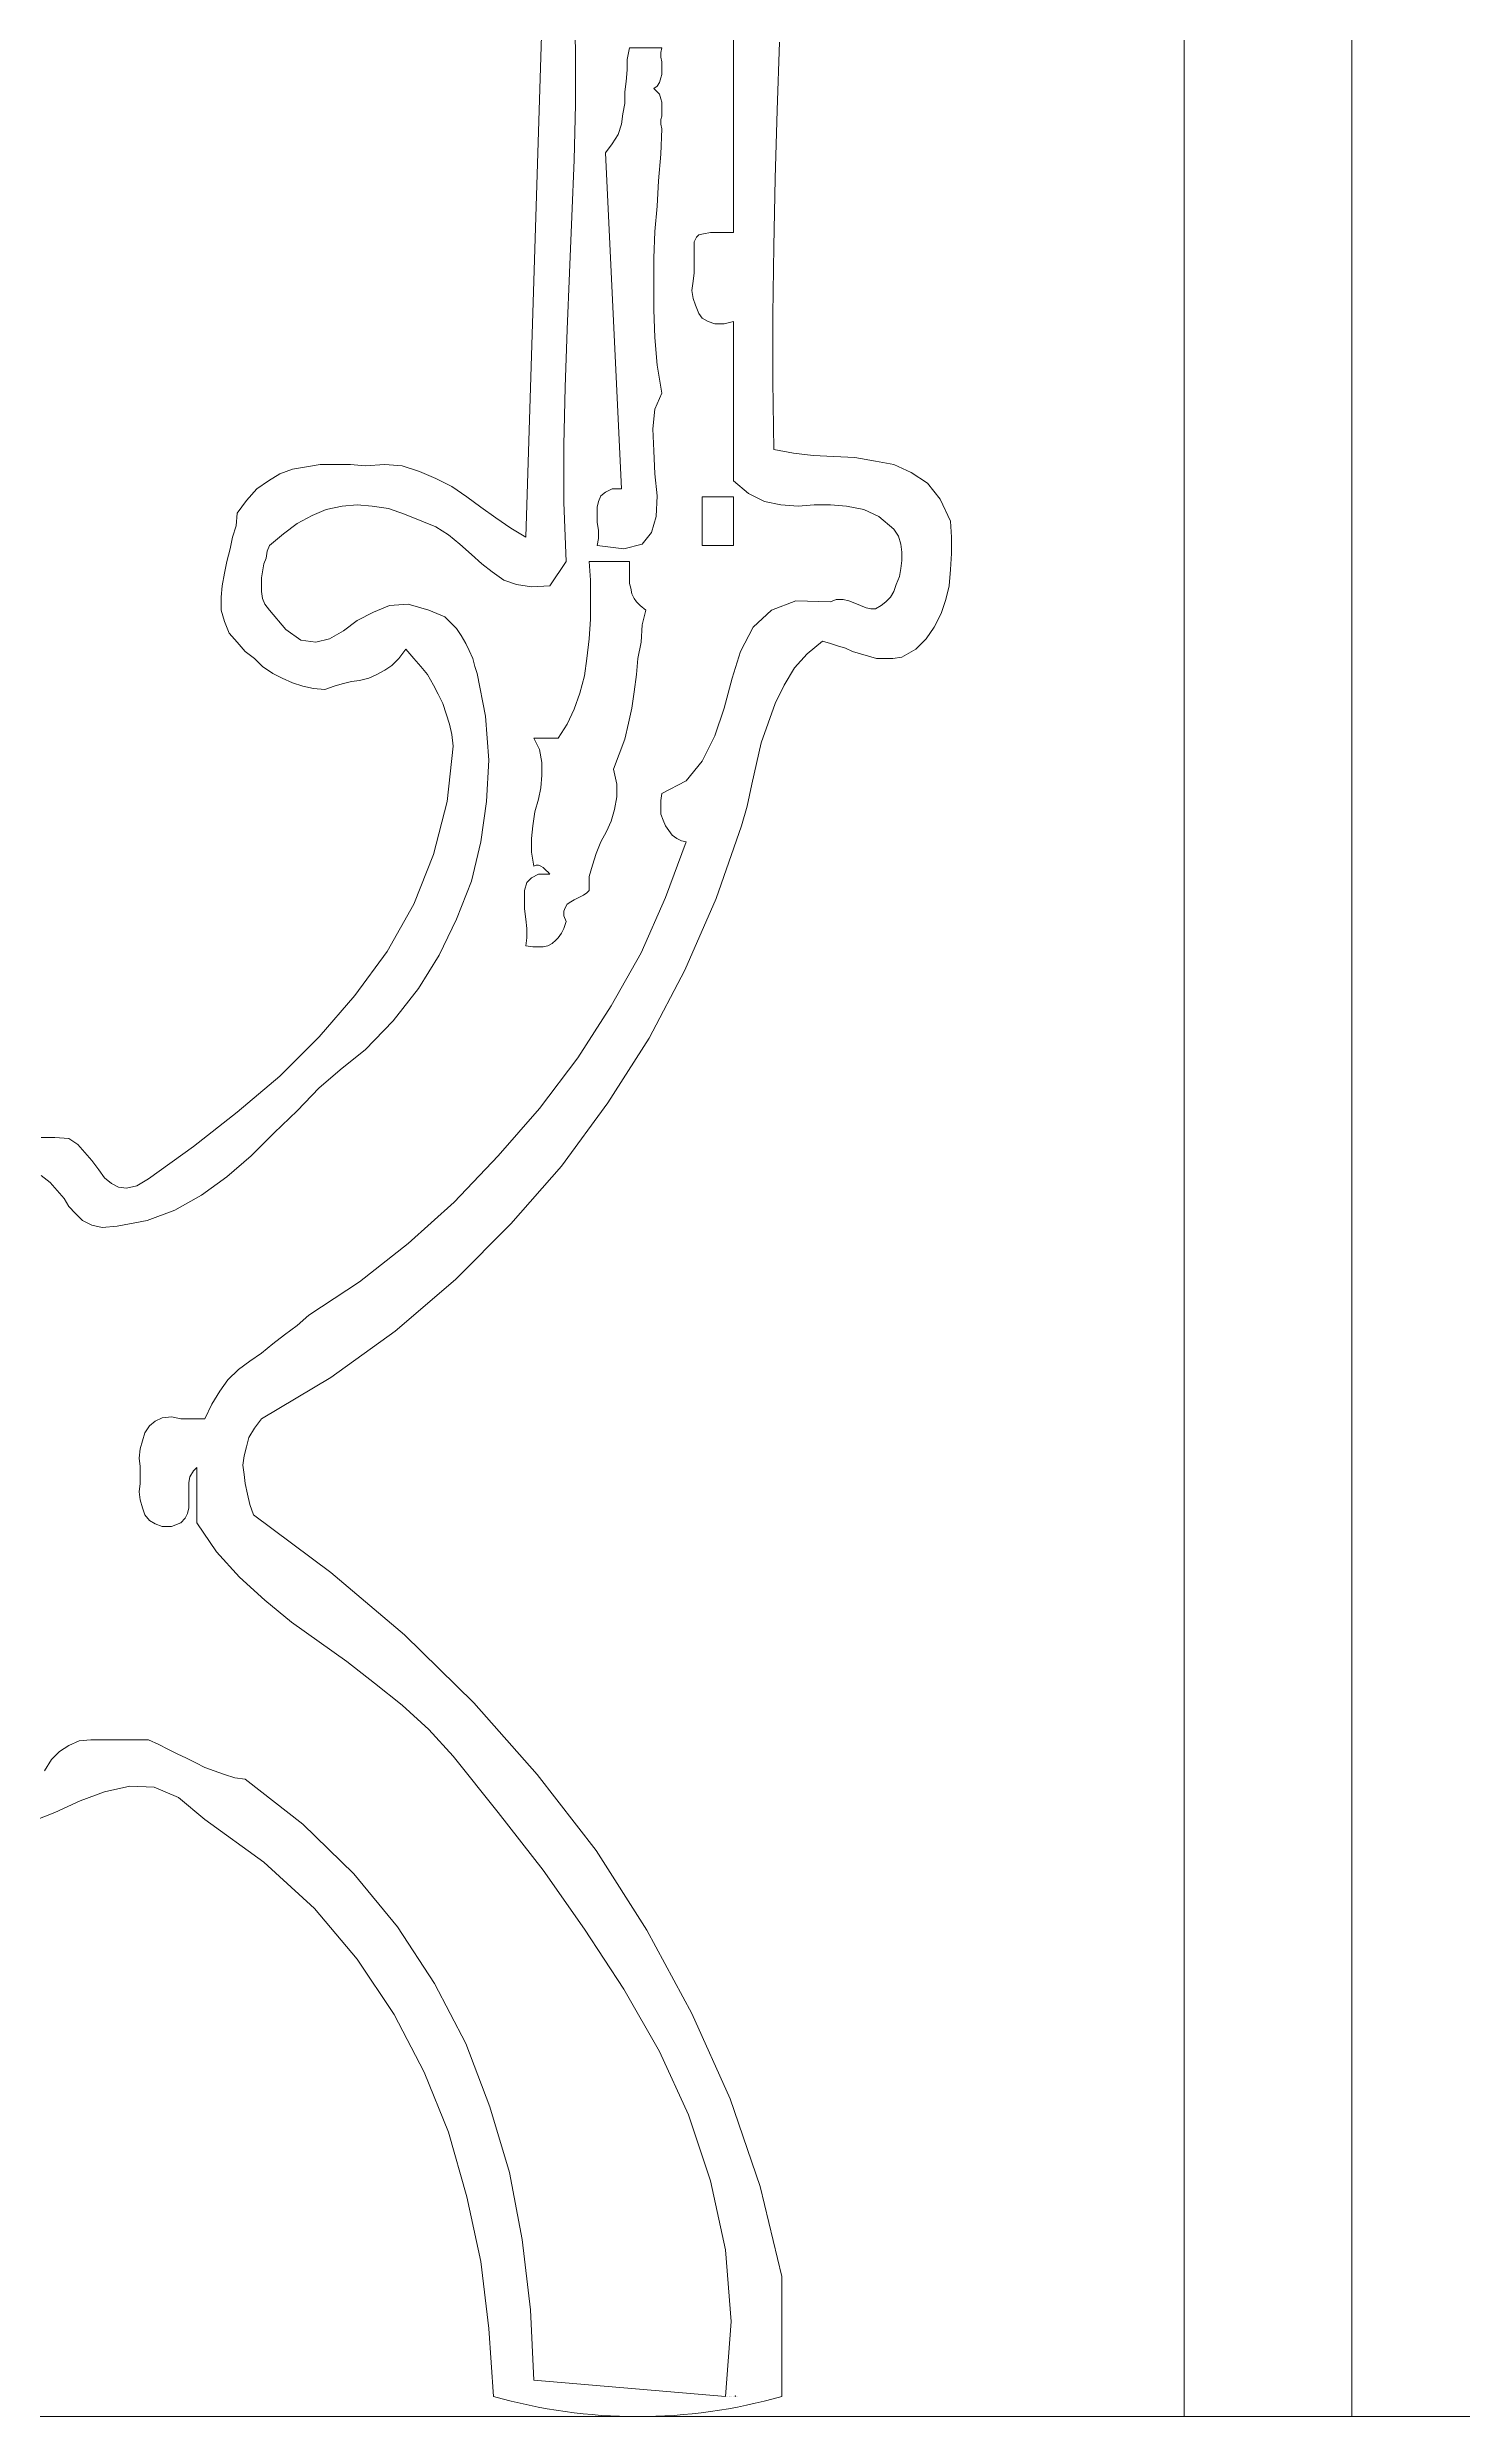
# Model space of a CAD drawing. Header units: millimetres. Extents: x -102 to 1947, y 0 to 1377.
# Drawn here: x 1212.3 to 1347.4, y 328.4 to 554.6 of the extents above; entities that cross this region are included whole.
import ezdxf

# ---------------------------------------------------------------- set-up
doc = ezdxf.new("R2010")
doc.units = ezdxf.units.MM
doc.layers.add('ceco.net 341', color=7, linetype='Continuous', lineweight=5)

# ---------------------------------------------------------------- blocks, each defined once
blk = doc.blocks.new('A$C00E300AF')
for p, q in [((-116.23, 452.24), (-116.67, 462.82)), ((-116.23, 441.44), (-116.23, 452.24)), ((-106.31, 448.05), (-106.53, 445.85)), ((-105.87, 452.24), (-106.31, 450.04)), ((-106.31, 450.04), (-106.31, 448.05)), ((-99.7, 452.24), (-105.87, 452.24)), ((-99.92, 451.36), (-99.7, 452.24)), ((-99.92, 450.48), (-99.92, 451.36)), ((-99.7, 449.59), (-99.92, 450.48)), ((-99.7, 448.71), (-99.7, 449.59)), ((-99.7, 448.05), (-99.7, 448.71)), ((-99.7, 447.17), (-99.7, 448.05)), ((-106.53, 445.85), (-106.76, 443.87)), ((-106.76, 443.87), (-106.76, 441.66)), ((-101.25, 444.53), (-100.59, 444.97)), ((-100.59, 443.87), (-101.25, 444.53)), ((-100.59, 444.97), (-100.14, 445.63)), ((-100.14, 443.42), (-100.59, 443.87)), ((-100.14, 445.63), (-99.92, 446.51)), ((-99.92, 442.54), (-100.14, 443.42)), ((-99.92, 446.51), (-99.7, 447.17)), ((-116.45, 430.86), (-116.23, 441.44)), ((-107.2, 439.68), (-107.42, 437.69)), ((-106.76, 441.66), (-107.2, 439.68)), ((-99.7, 441.88), (-99.92, 442.54)), ((-99.92, 438.58), (-99.7, 439.24)), ((-99.7, 441), (-99.7, 441.88)), ((-99.7, 440.12), (-99.7, 441)), ((-99.7, 439.24), (-99.7, 440.12)), ((-108.08, 435.71), (-109.18, 433.95)), ((-107.42, 437.69), (-108.08, 435.71)), ((-99.92, 437.69), (-99.92, 438.58)), ((-99.7, 436.81), (-99.92, 437.69)), ((-99.92, 431.97), (-99.7, 436.81)), ((-116.89, 420.07), (-116.45, 430.86)), ((-109.18, 433.95), (-110.5, 432.19)), ((-110.5, 432.19), (-107.42, 368.06)), ((-100.36, 426.9), (-99.92, 431.97)), ((-100.59, 422.05), (-100.36, 426.9)), ((-101.03, 417.2), (-100.59, 422.05)), ((-117.33, 409.27), (-116.89, 420.07)), ((-101.25, 412.13), (-101.03, 417.2)), ((-101.25, 407.28), (-101.25, 412.13)), ((-117.77, 398.47), (-117.33, 409.27)), ((-101.25, 402.22), (-101.25, 407.28)), ((-118.21, 387.45), (-117.77, 398.47)), ((-101.03, 396.93), (-101.25, 402.22)), ((-100.59, 391.64), (-101.03, 396.93)), ((-99.7, 386.35), (-100.59, 391.64)), ((-118.43, 376.43), (-118.21, 387.45)), ((-101.03, 383.27), (-99.7, 386.35)), ((-101.47, 379.52), (-101.03, 383.27)), ((-118.43, 365.42), (-118.43, 376.43)), ((-101.25, 375.33), (-101.47, 379.52)), ((-101.03, 370.93), (-101.25, 375.33)), ((-111.38, 366.74), (-111.82, 365.64)), ((-110.5, 367.4), (-111.38, 366.74)), ((-109.18, 368.06), (-110.5, 367.4)), ((-107.42, 368.06), (-109.18, 368.06)), ((-100.59, 366.74), (-101.03, 370.93)), ((-100.81, 362.77), (-100.59, 366.74)), ((-86.04, 366.52), (-91.99, 366.52)), ((-91.99, 366.52), (-91.99, 357.26)), ((-86.04, 357.26), (-86.04, 366.52)), ((-169.34, 361.45), (-166.47, 362.99)), ((-166.47, 362.99), (-163.83, 364.09)), ((-163.83, 364.09), (-160.74, 364.75)), ((-160.74, 364.75), (-157.88, 364.98)), ((-157.88, 364.98), (-155.01, 364.75)), ((-155.01, 364.75), (-151.93, 364.31)), ((-151.93, 364.31), (-148.84, 363.21)), ((-148.84, 363.21), (-145.54, 361.89)), ((-117.99, 354.18), (-118.43, 365.42)), ((-111.82, 365.64), (-112.04, 364.53)), ((-112.04, 364.53), (-112.04, 362.99)), ((-112.04, 362.99), (-112.04, 361.67)), ((-101.69, 359.69), (-100.81, 362.77)), ((-174.63, 357.26), (-171.98, 359.47)), ((-171.98, 359.47), (-169.34, 361.45)), ((-145.54, 361.89), (-142.89, 360.79)), ((-142.89, 360.79), (-140.47, 359.25)), ((-140.47, 359.25), (-138.27, 357.48)), ((-138.27, 357.48), (-136.06, 355.5)), ((-112.04, 361.67), (-111.82, 360.13)), ((-111.82, 358.58), (-112.04, 357.26)), ((-111.82, 360.13), (-111.82, 358.58)), ((-106.98, 356.6), (-103.45, 357.48)), ((-103.45, 357.48), (-101.69, 359.69)), ((-175.95, 352.19), (-175.73, 353.74)), ((-175.73, 353.74), (-175.29, 354.84)), ((-175.29, 354.84), (-175.07, 356.16)), ((-175.07, 356.16), (-174.63, 357.26)), ((-136.06, 355.5), (-134.08, 353.74)), ((-134.08, 353.74), (-132.1, 352.19)), ((-121.08, 349.55), (-117.99, 354.18)), ((-105.87, 354.18), (-113.59, 354.18)), ((-113.59, 354.18), (-113.37, 350.65)), ((-112.04, 357.26), (-106.98, 356.6)), ((-105.87, 353.08), (-105.87, 354.18)), ((-105.87, 352.19), (-105.87, 353.08)), ((-91.99, 357.26), (-86.04, 357.26)), ((-176.17, 351.09), (-175.95, 352.19)), ((-176.17, 349.77), (-176.17, 351.09)), ((-176.17, 348.45), (-176.17, 349.77)), ((-175.95, 347.13), (-176.17, 348.45)), ((-132.1, 352.19), (-129.89, 350.65)), ((-129.89, 350.65), (-127.47, 349.77)), ((-127.47, 349.77), (-124.6, 349.33)), ((-124.6, 349.33), (-121.08, 349.55)), ((-113.37, 350.65), (-113.37, 346.91)), ((-105.87, 351.09), (-105.87, 352.19)), ((-105.87, 349.99), (-105.87, 351.09)), ((-105.65, 349.11), (-105.87, 349.99)), ((-105.43, 348.01), (-105.65, 349.11)), ((-175.51, 346.02), (-175.95, 347.13)), ((-174.63, 344.92), (-175.51, 346.02)), ((-171.54, 341.18), (-174.63, 344.92)), ((-154.79, 344.48), (-157.88, 342.94)), ((-151.71, 345.8), (-154.79, 344.48)), ((-148.18, 346.02), (-151.71, 345.8)), ((-144.22, 344.92), (-148.18, 346.02)), ((-142.67, 344.26), (-144.22, 344.92)), ((-141.13, 343.6), (-142.67, 344.26)), ((-113.37, 346.91), (-113.37, 343.16)), ((-104.99, 347.13), (-105.43, 348.01)), ((-104.55, 346.46), (-104.99, 347.13)), ((-103.89, 345.8), (-104.55, 346.46)), ((-102.79, 344.92), (-103.89, 345.8)), ((-103.45, 342.06), (-102.79, 344.92)), ((-168.68, 339.19), (-171.54, 341.18)), ((-163.17, 339.41), (-165.81, 338.75)), ((-160.52, 340.96), (-163.17, 339.41)), ((-157.88, 342.94), (-160.52, 340.96)), ((-140.03, 342.5), (-141.13, 343.6)), ((-138.93, 341.4), (-140.03, 342.5)), ((-138.05, 340.07), (-138.93, 341.4)), ((-137.17, 338.53), (-138.05, 340.07)), ((-113.59, 339.41), (-114.03, 335.67)), ((-113.37, 343.16), (-113.59, 339.41)), ((-103.67, 338.75), (-103.45, 342.06)), ((-165.81, 338.75), (-168.68, 339.19)), ((-136.5, 337.21), (-137.17, 338.53)), ((-135.84, 335.67), (-136.5, 337.21)), ((-135.4, 334.12), (-135.84, 335.67)), ((-114.03, 335.67), (-114.47, 332.36)), ((-104.55, 332.58), (-104.33, 335.67)), ((-104.33, 335.67), (-103.67, 338.75)), ((-134.96, 332.8), (-135.4, 334.12)), ((-133.42, 324.65), (-134.96, 332.8)), ((-114.47, 332.36), (-115.35, 329.06)), ((-104.99, 329.28), (-104.55, 332.58)), ((-116.45, 325.97), (-117.77, 323.11)), ((-115.35, 329.06), (-116.45, 325.97)), ((-106.09, 323.33), (-105.43, 326.19)), ((-105.43, 326.19), (-104.99, 329.28)), ((-132.76, 316.28), (-133.42, 324.65)), ((-117.77, 323.11), (-119.54, 320.46)), ((-106.76, 320.24), (-106.09, 323.33)), ((-119.54, 320.46), (-124.16, 320.46)), ((-124.16, 320.46), (-123.06, 318.26)), ((-123.06, 318.26), (-122.62, 315.83)), ((-108.96, 314.51), (-107.86, 317.38)), ((-107.86, 317.38), (-106.76, 320.24)), ((-133.2, 308.34), (-132.76, 316.28)), ((-122.62, 313.41), (-122.84, 310.99)), ((-122.62, 315.83), (-122.62, 313.41)), ((-108.3, 311.65), (-108.96, 314.51)), ((-134.3, 300.63), (-133.2, 308.34)), ((-123.28, 308.78), (-123.94, 306.36)), ((-122.84, 310.99), (-123.28, 308.78)), ((-108.74, 306.8), (-108.3, 309.22)), ((-108.3, 309.22), (-108.3, 311.65)), ((-124.38, 303.71), (-124.6, 301.29)), ((-123.94, 306.36), (-124.38, 303.71)), ((-110.28, 302.61), (-109.4, 304.6)), ((-109.4, 304.6), (-108.74, 306.8)), ((-136.06, 293.14), (-134.3, 300.63)), ((-124.6, 301.29), (-124.6, 298.65)), ((-124.6, 298.65), (-124.16, 296)), ((-112.26, 298.43), (-111.38, 300.63)), ((-111.38, 300.63), (-110.28, 302.61)), ((-123.28, 294.46), (-124.6, 293.8)), ((-124.16, 296), (-123.72, 296.22)), ((-123.72, 296.22), (-123.28, 296.22)), ((-123.28, 296.22), (-122.84, 296)), ((-121.08, 294.46), (-123.28, 294.46)), ((-122.84, 296), (-122.4, 295.78)), ((-122.4, 295.78), (-122.18, 295.56)), ((-122.18, 295.56), (-121.74, 295.12)), ((-121.74, 295.12), (-121.52, 294.9)), ((-121.52, 294.9), (-121.08, 294.46)), ((-113.59, 294.02), (-112.93, 296.22)), ((-112.93, 296.22), (-112.26, 298.43)), ((-138.93, 285.87), (-136.06, 293.14)), ((-125.49, 292.92), (-125.93, 291.37)), ((-125.93, 291.37), (-125.93, 289.83)), ((-125.93, 289.83), (-125.93, 287.85)), ((-124.6, 293.8), (-125.49, 292.92)), ((-117.11, 289.17), (-116.45, 289.61)), ((-116.45, 289.61), (-115.57, 290.05)), ((-115.57, 290.05), (-114.69, 290.49)), ((-114.69, 290.49), (-114.03, 290.93)), ((-114.03, 290.93), (-113.59, 291.37)), ((-113.59, 291.37), (-113.59, 294.02)), ((-142.23, 279.03), (-138.93, 285.87)), ((-125.93, 287.85), (-125.71, 285.87)), ((-125.71, 285.87), (-125.49, 284.1)), ((-118.43, 287.41), (-118.21, 288.07)), ((-118.43, 286.53), (-118.43, 287.41)), ((-117.99, 285.42), (-118.43, 286.53)), ((-118.43, 284.1), (-117.99, 285.42)), ((-118.21, 288.07), (-117.77, 288.73)), ((-117.77, 288.73), (-117.11, 289.17)), ((-125.49, 282.34), (-125.71, 280.8)), ((-125.71, 280.8), (-124.38, 280.58)), ((-125.49, 284.1), (-125.49, 282.34)), ((-124.38, 280.58), (-123.28, 280.58)), ((-123.28, 280.58), (-122.4, 280.58)), ((-122.4, 280.58), (-121.52, 280.8)), ((-121.52, 280.8), (-120.64, 281.24)), ((-120.64, 281.24), (-119.98, 281.9)), ((-119.98, 281.9), (-119.54, 282.34)), ((-119.54, 282.34), (-118.88, 283.22)), ((-118.88, 283.22), (-118.43, 284.1)), ((-146.2, 272.64), (-142.23, 279.03)), ((-151.05, 266.47), (-146.2, 272.64)), ((-156.34, 260.96), (-151.05, 266.47)), ((-160.74, 257.44), (-156.34, 260.96)), ((-169.34, 249.29), (-165.15, 253.69)), ((-165.15, 253.69), (-160.74, 257.44)), ((-173.75, 245.1), (-169.34, 249.29)), ((-178.15, 240.69), (-173.75, 245.1)), ((-182.78, 236.72), (-178.15, 240.69)), ((-218.26, 236.94), (-216.5, 235.62)), ((-216.5, 235.62), (-215.17, 234.08)), ((-187.63, 233.2), (-182.78, 236.72)), ((-215.17, 234.08), (-213.85, 232.54)), ((-213.85, 232.54), (-212.97, 231)), ((-212.97, 231), (-211.65, 229.67)), ((-192.7, 230.33), (-187.63, 233.2)), ((-211.65, 229.67), (-210.33, 228.35)), ((-210.33, 228.35), (-208.56, 227.47)), ((-208.56, 227.47), (-206.58, 227.03)), ((-206.58, 227.03), (-203.71, 227.25)), ((-203.71, 227.25), (-197.99, 228.35)), ((-197.99, 228.35), (-192.7, 230.33))]:
    blk.add_line(p, q)
blk.add_circle((-85.7, 3.87), 0.0382)
blk.add_arc((-104.33, 100.61), 100.65, 254.1171, 285.8829)
at = {"layer": 'ceco.net 341'}
for p, q in [((-86.04, 451.36), (-86.04, 458.19)), ((-125.71, 358.81), (-122.62, 456.65)), ((-77.23, 453.34), (-77.67, 440.34)), ((-86.04, 444.31), (-86.04, 451.36)), ((-86.04, 437.47), (-86.04, 444.31)), ((-77.67, 440.34), (-78.11, 427.34)), ((-86.04, 430.64), (-86.04, 437.47)), ((-86.04, 423.81), (-86.04, 430.64)), ((-78.11, 427.34), (-78.33, 414.34)), ((-86.04, 416.98), (-86.04, 423.81)), ((-93.09, 416.1), (-92.65, 416.54)), ((-92.65, 416.54), (-91.77, 416.76)), ((-91.77, 416.76), (-90.45, 416.98)), ((-90.45, 416.98), (-86.04, 416.98)), ((-93.53, 415.22), (-93.09, 416.1)), ((-93.53, 414.34), (-93.53, 415.22)), ((-93.53, 413.23), (-93.53, 414.34)), ((-93.53, 412.35), (-93.53, 413.23)), ((-93.53, 411.25), (-93.53, 412.35)), ((-78.33, 414.34), (-78.55, 401.34)), ((-93.97, 405.96), (-93.75, 407.73)), ((-93.75, 407.73), (-93.53, 409.27)), ((-93.53, 410.15), (-93.53, 411.25)), ((-93.53, 409.27), (-93.53, 410.15)), ((-93.75, 404.42), (-93.97, 405.96)), ((-93.31, 403.1), (-93.75, 404.42)), ((-92.65, 401.56), (-93.31, 403.1)), ((-91.99, 400.67), (-92.65, 401.56)), ((-90.89, 400.01), (-91.99, 400.67)), ((-89.57, 399.57), (-90.89, 400.01)), ((-87.8, 399.57), (-89.57, 399.57)), ((-86.04, 400.01), (-87.8, 399.57)), ((-86.04, 369.6), (-86.04, 400.01)), ((-78.55, 401.34), (-78.55, 388.55)), ((-78.55, 388.55), (-78.33, 375.55)), ((-78.33, 375.55), (-74.58, 374.89)), ((-172.64, 370.93), (-170.22, 371.81)), ((-170.22, 371.81), (-167.58, 372.25)), ((-167.58, 372.25), (-164.93, 372.69)), ((-164.93, 372.69), (-162.07, 372.69)), ((-162.07, 372.69), (-159.2, 372.69)), ((-159.2, 372.69), (-156.34, 372.47)), ((-156.34, 372.47), (-152.59, 372.69)), ((-152.59, 372.69), (-149.29, 372.47)), ((-149.29, 372.47), (-145.98, 371.37)), ((-145.98, 371.37), (-142.89, 370.04)), ((-74.58, 374.89), (-70.84, 374.45)), ((-70.84, 374.45), (-66.87, 374.23)), ((-66.87, 374.23), (-62.9, 374.01)), ((-62.9, 374.01), (-58.94, 373.35)), ((-58.94, 373.35), (-55.41, 372.69)), ((-55.41, 372.69), (-52.11, 371.15)), ((-52.11, 371.15), (-49.02, 369.16)), ((-179.03, 365.86), (-177.05, 368.06)), ((-177.05, 368.06), (-174.85, 369.6)), ((-174.85, 369.6), (-172.64, 370.93)), ((-142.89, 370.04), (-139.81, 368.5)), ((-139.81, 368.5), (-136.94, 366.52)), ((-136.94, 366.52), (-134.3, 364.53)), ((-83.18, 367.18), (-86.04, 369.6)), ((-80.09, 365.64), (-83.18, 367.18)), ((-49.02, 369.16), (-46.6, 366.08)), ((-181.02, 361.01), (-180.8, 363.43)), ((-180.8, 363.43), (-179.03, 365.86)), ((-134.3, 364.53), (-131.44, 362.55)), ((-131.44, 362.55), (-128.57, 360.57)), ((-77.01, 364.98), (-80.09, 365.64)), ((-73.7, 364.75), (-77.01, 364.98)), ((-70.62, 364.98), (-73.7, 364.75)), ((-67.53, 364.98), (-70.62, 364.98)), ((-64.45, 364.75), (-67.53, 364.98)), ((-61.14, 364.09), (-64.45, 364.75)), ((-58.28, 362.77), (-61.14, 364.09)), ((-55.41, 360.35), (-58.28, 362.77)), ((-46.6, 366.08), (-44.61, 361.89)), ((-182.12, 356.6), (-181.68, 358.81)), ((-181.68, 358.81), (-181.02, 361.01)), ((-128.57, 360.57), (-125.71, 358.81)), ((-54.53, 359.03), (-55.41, 360.35)), ((-54.09, 357.48), (-54.53, 359.03)), ((-53.87, 355.94), (-54.09, 357.48)), ((-44.61, 361.89), (-44.39, 358.81)), ((-44.39, 358.81), (-44.39, 355.72)), ((-183.22, 351.97), (-182.78, 354.18)), ((-182.78, 354.18), (-182.12, 356.6)), ((-54.09, 352.86), (-53.87, 354.4)), ((-53.87, 354.4), (-53.87, 355.94)), ((-44.39, 355.72), (-44.61, 352.64)), ((-183.88, 347.35), (-183.66, 349.55)), ((-183.66, 349.55), (-183.22, 351.97)), ((-56.07, 347.35), (-55.41, 348.45)), ((-55.41, 348.45), (-54.97, 349.77)), ((-54.97, 349.77), (-54.31, 351.31)), ((-54.31, 351.31), (-54.09, 352.86)), ((-44.83, 349.55), (-45.49, 346.91)), ((-44.61, 352.64), (-44.83, 349.55)), ((-183.88, 344.92), (-183.88, 347.35)), ((-183.22, 342.72), (-183.88, 344.92)), ((-82.3, 341.62), (-78.77, 344.92)), ((-78.77, 344.92), (-74.14, 346.69)), ((-74.14, 346.69), (-67.53, 346.46)), ((-67.53, 346.46), (-66.43, 346.91)), ((-66.43, 346.91), (-65.11, 346.91)), ((-65.11, 346.91), (-64.01, 346.69)), ((-64.01, 346.69), (-62.9, 346.24)), ((-62.9, 346.24), (-61.8, 345.8)), ((-61.8, 345.8), (-60.7, 345.36)), ((-60.7, 345.36), (-59.82, 345.14)), ((-59.82, 345.14), (-58.94, 345.14)), ((-58.94, 345.14), (-57.83, 345.8)), ((-57.83, 345.8), (-56.95, 346.46)), ((-56.95, 346.46), (-56.07, 347.35)), ((-46.38, 344.26), (-47.7, 341.62)), ((-45.49, 346.91), (-46.38, 344.26)), ((-182.34, 340.52), (-183.22, 342.72)), ((-180.8, 338.75), (-182.34, 340.52)), ((-84.72, 336.99), (-82.3, 341.62)), ((-49.24, 339.41), (-51.22, 337.43)), ((-47.7, 341.62), (-49.24, 339.41)), ((-179.25, 336.99), (-180.8, 338.75)), ((-177.49, 335.67), (-179.25, 336.99)), ((-175.95, 334.12), (-177.49, 335.67)), ((-149.95, 335.67), (-151.27, 334.34)), ((-148.62, 337.43), (-149.95, 335.67)), ((-147.08, 335.67), (-148.62, 337.43)), ((-145.76, 334.12), (-147.08, 335.67)), ((-86.26, 331.92), (-84.72, 336.99)), ((-71.94, 336.55), (-74.36, 333.9)), ((-69.07, 338.97), (-71.94, 336.55)), ((-67.53, 338.53), (-69.07, 338.97)), ((-66.21, 338.09), (-67.53, 338.53)), ((-64.67, 337.65), (-66.21, 338.09)), ((-63.34, 336.99), (-64.67, 337.65)), ((-61.8, 336.55), (-63.34, 336.99)), ((-60.26, 336.11), (-61.8, 336.55)), ((-58.72, 335.67), (-60.26, 336.11)), ((-57.17, 335.67), (-58.72, 335.67)), ((-55.63, 335.67), (-57.17, 335.67)), ((-53.87, 335.89), (-55.63, 335.67)), ((-51.22, 337.43), (-53.87, 335.89)), ((-173.97, 332.8), (-175.95, 334.12)), ((-172.2, 331.92), (-173.97, 332.8)), ((-170.22, 331.04), (-172.2, 331.92)), ((-168.24, 330.38), (-170.22, 331.04)), ((-166.25, 329.94), (-168.24, 330.38)), ((-162.29, 330.38), (-164.05, 329.72)), ((-160.74, 330.82), (-162.29, 330.38)), ((-158.98, 331.26), (-160.74, 330.82)), ((-157.44, 331.48), (-158.98, 331.26)), ((-155.68, 331.92), (-157.44, 331.48)), ((-154.13, 332.58), (-155.68, 331.92)), ((-152.59, 333.46), (-154.13, 332.58)), ((-151.27, 334.34), (-152.59, 333.46)), ((-144.44, 332.58), (-145.76, 334.12)), ((-143.34, 330.6), (-144.44, 332.58)), ((-142.45, 328.84), (-143.34, 330.6)), ((-87.8, 326.19), (-86.26, 331.92)), ((-76.35, 330.6), (-78.11, 327.07)), ((-74.36, 333.9), (-76.35, 330.6)), ((-164.05, 329.72), (-166.25, 329.94)), ((-141.57, 327.07), (-142.45, 328.84)), ((-140.91, 325.09), (-141.57, 327.07)), ((-89.57, 320.9), (-87.8, 326.19)), ((-78.11, 327.07), (-79.43, 323.33)), ((-140.25, 323.11), (-140.91, 325.09)), ((-139.81, 321.12), (-140.25, 323.11)), ((-79.43, 323.33), (-80.75, 319.58)), ((-140.69, 308.34), (-139.59, 318.92)), ((-139.59, 318.92), (-139.81, 321.12)), ((-91.99, 316.05), (-89.57, 320.9)), ((-80.75, 319.58), (-81.63, 315.61)), ((-99.7, 309.88), (-95.08, 312.31)), ((-95.08, 312.31), (-91.99, 316.05)), ((-81.63, 315.61), (-82.52, 311.65)), ((-143.34, 298.21), (-140.69, 308.34)), ((-99.92, 308.56), (-99.7, 309.88)), ((-99.92, 307.24), (-99.92, 308.56)), ((-82.52, 311.65), (-83.4, 307.46)), ((-99.92, 305.92), (-99.92, 307.24)), ((-99.48, 304.82), (-99.92, 305.92)), ((-99.04, 303.71), (-99.48, 304.82)), ((-98.38, 302.83), (-99.04, 303.71)), ((-84.5, 303.71), (-89.35, 289.83)), ((-83.4, 307.46), (-84.5, 303.71)), ((-99.04, 290.05), (-95.08, 300.63)), ((-97.72, 301.95), (-98.38, 302.83)), ((-96.84, 301.29), (-97.72, 301.95)), ((-95.96, 300.85), (-96.84, 301.29)), ((-95.08, 300.63), (-95.96, 300.85)), ((-147.08, 288.73), (-143.34, 298.21)), ((-103.67, 279.47), (-99.04, 290.05)), ((-89.35, 289.83), (-95.3, 276.17)), ((-152.15, 279.7), (-147.08, 288.73)), ((-158.32, 271.32), (-152.15, 279.7)), ((-109.4, 269.34), (-103.67, 279.47)), ((-95.3, 276.17), (-102.13, 263.17)), ((-165.15, 263.39), (-158.32, 271.32)), ((-115.79, 259.42), (-109.4, 269.34)), ((-172.64, 255.9), (-165.15, 263.39)), ((-102.13, 263.17), (-110.06, 250.83)), ((-123.06, 249.73), (-115.79, 259.42)), ((-180.8, 249.06), (-172.64, 255.9)), ((-189.17, 242.45), (-180.8, 249.06)), ((-131, 240.69), (-123.06, 249.73)), ((-110.06, 250.83), (-118.88, 238.71)), ((-218.26, 244.22), (-215.61, 244.22)), ((-215.61, 244.22), (-212.97, 244)), ((-212.97, 244), (-211.21, 242.89)), ((-211.21, 242.89), (-209.88, 241.35)), ((-209.88, 241.35), (-208.56, 239.81)), ((-208.56, 239.81), (-207.24, 238.05)), ((-197.76, 236.28), (-189.17, 242.45)), ((-139.37, 231.88), (-131, 240.69)), ((-207.24, 238.05), (-206.14, 236.5)), ((-206.14, 236.5), (-204.82, 235.4)), ((-204.82, 235.4), (-203.49, 234.74)), ((-199.97, 234.96), (-197.76, 236.28)), ((-118.88, 238.71), (-128.57, 227.69)), ((-203.49, 234.74), (-201.95, 234.52)), ((-201.95, 234.52), (-199.97, 234.96)), ((-148.18, 223.94), (-139.37, 231.88)), ((-128.57, 227.69), (-139.15, 217.11)), ((-157.44, 216.67), (-148.18, 223.94)), ((-167.13, 210.28), (-157.44, 216.67)), ((-139.15, 217.11), (-150.61, 207.2)), ((-171.76, 206.53), (-169.34, 208.3)), ((-169.34, 208.3), (-167.13, 210.28)), ((-176.17, 203.01), (-173.97, 204.77)), ((-173.97, 204.77), (-171.76, 206.53)), ((-150.61, 207.2), (-162.95, 198.38)), ((-182.56, 197.94), (-180.58, 199.92)), ((-180.58, 199.92), (-178.37, 201.47)), ((-178.37, 201.47), (-176.17, 203.01)), ((-185.65, 193.31), (-184.1, 195.74)), ((-184.1, 195.74), (-182.56, 197.94)), ((-162.95, 198.38), (-176.17, 190.45)), ((-197.54, 189.13), (-196.44, 190.01)), ((-196.44, 190.01), (-195.12, 190.67)), ((-195.12, 190.67), (-193.36, 190.89)), ((-193.36, 190.89), (-191.59, 190.45)), ((-191.59, 190.45), (-186.97, 190.45)), ((-186.97, 190.45), (-185.65, 193.31)), ((-176.17, 190.45), (-177.49, 188.69)), ((-199.31, 184.72), (-198.87, 186.26)), ((-198.87, 186.26), (-198.43, 187.8)), ((-198.43, 187.8), (-197.54, 189.13)), ((-178.59, 186.92), (-179.03, 185.16)), ((-177.49, 188.69), (-178.59, 186.92)), ((-199.53, 182.96), (-199.31, 184.72)), ((-199.31, 181.41), (-199.53, 182.96)), ((-199.31, 179.65), (-199.31, 181.41)), ((-188.51, 181.19), (-189.17, 180.53)), ((-188.51, 170.62), (-188.51, 181.19)), ((-179.47, 183.4), (-179.7, 181.63)), ((-179.7, 181.63), (-179.47, 179.87)), ((-179.03, 185.16), (-179.47, 183.4)), ((-199.53, 176.57), (-199.31, 178.11)), ((-199.31, 175.02), (-199.53, 176.57)), ((-199.31, 178.11), (-199.31, 179.65)), ((-189.83, 179.43), (-190.05, 178.33)), ((-190.05, 178.33), (-190.05, 177.23)), ((-190.05, 177.23), (-190.05, 175.9)), ((-189.17, 180.53), (-189.83, 179.43)), ((-179.47, 179.87), (-179.25, 178.11)), ((-179.25, 178.11), (-178.81, 176.12)), ((-198.87, 173.48), (-199.31, 175.02)), ((-198.43, 172.16), (-198.87, 173.48)), ((-197.54, 171.06), (-198.43, 172.16)), ((-190.27, 172.38), (-190.71, 171.5)), ((-190.05, 173.48), (-190.27, 172.38)), ((-190.05, 175.9), (-190.05, 174.58)), ((-190.05, 174.58), (-190.05, 173.48)), ((-178.81, 176.12), (-178.37, 174.14)), ((-178.37, 174.14), (-177.71, 172.16)), ((-177.71, 172.16), (-162.95, 161.14)), ((-196.44, 170.4), (-197.54, 171.06)), ((-195.12, 169.95), (-196.44, 170.4)), ((-193.36, 169.95), (-195.12, 169.95)), ((-191.59, 170.62), (-193.36, 169.95)), ((-190.71, 171.5), (-191.59, 170.62)), ((-184.76, 165.11), (-188.51, 170.62)), ((-180.36, 160.26), (-184.76, 165.11)), ((-175.51, 155.85), (-180.36, 160.26)), ((-162.95, 161.14), (-148.84, 149.24)), ((-170.44, 151.66), (-175.51, 155.85)), ((-165.15, 147.92), (-170.44, 151.66)), ((-159.86, 144.17), (-165.15, 147.92)), ((-148.84, 149.24), (-135.62, 136.24)), ((-154.57, 139.99), (-159.86, 144.17)), ((-149.29, 135.8), (-154.57, 139.99)), ((-144.22, 131.17), (-149.29, 135.8)), ((-135.62, 136.24), (-123.5, 122.58)), ((-216.28, 125.44), (-214.73, 126.98)), ((-214.73, 126.98), (-212.97, 128.09)), ((-212.97, 128.09), (-210.99, 128.97)), ((-210.99, 128.97), (-208.78, 129.19)), ((-208.78, 129.19), (-206.58, 129.19)), ((-206.58, 129.19), (-204.38, 129.19)), ((-204.38, 129.19), (-202.17, 129.19)), ((-202.17, 129.19), (-199.97, 129.19)), ((-199.97, 129.19), (-197.76, 129.19)), ((-197.76, 129.19), (-195.78, 128.31)), ((-195.78, 128.31), (-194.02, 127.42)), ((-194.02, 127.42), (-192.26, 126.54)), ((-139.59, 126.1), (-144.22, 131.17)), ((-217.6, 123.24), (-216.28, 125.44)), ((-192.26, 126.54), (-190.49, 125.66)), ((-190.49, 125.66), (-188.73, 124.78)), ((-188.73, 124.78), (-186.97, 123.9)), ((-186.97, 123.9), (-185.2, 123.24)), ((-185.2, 123.24), (-183.22, 122.58)), ((-183.22, 122.58), (-181.24, 121.92)), ((-131, 115.3), (-139.59, 126.1)), ((-123.5, 122.58), (-112.26, 108.03)), ((-206.14, 119.27), (-210.77, 117.51)), ((-201.29, 120.37), (-206.14, 119.27)), ((-196.66, 120.15), (-201.29, 120.37)), ((-192.04, 118.17), (-196.66, 120.15)), ((-186.97, 113.98), (-192.04, 118.17)), ((-181.24, 121.92), (-179.25, 121.7)), ((-179.25, 121.7), (-168.24, 113.1)), ((-215.61, 115.3), (-220.68, 113.32)), ((-210.77, 117.51), (-215.61, 115.3)), ((-175.73, 105.83), (-186.97, 113.98)), ((-168.24, 113.1), (-158.54, 103.63)), ((-122.4, 104.29), (-131, 115.3)), ((-166.03, 97.01), (-175.73, 105.83)), ((-114.47, 93.05), (-122.4, 104.29)), ((-112.26, 108.03), (-102.57, 92.83)), ((-158.54, 103.63), (-150.17, 93.49)), ((-157.88, 87.32), (-166.03, 97.01)), ((-150.17, 93.49), (-143.12, 82.69)), ((-106.98, 81.59), (-114.47, 93.05)), ((-102.57, 92.83), (-93.97, 76.96)), ((-150.83, 76.74), (-157.88, 87.32)), ((-143.12, 82.69), (-137.17, 71.23)), ((-100.14, 69.69), (-106.98, 81.59)), ((-93.97, 76.96), (-86.7, 60.65)), ((-145.1, 65.72), (-150.83, 76.74)), ((-137.17, 71.23), (-132.54, 59.11)), ((-94.64, 57.57), (-100.14, 69.69)), ((-140.47, 54.26), (-145.1, 65.72)), ((-132.54, 59.11), (-128.79, 46.55)), ((-86.7, 60.65), (-80.97, 43.91)), ((-90.45, 45.01), (-94.64, 57.57)), ((-136.94, 41.92), (-140.47, 54.26)), ((-128.79, 46.55), (-126.37, 33.77)), ((-134.3, 29.58), (-136.94, 41.92)), ((-87.58, 31.79), (-90.45, 45.01)), ((-80.97, 43.91), (-76.79, 26.72)), ((-126.37, 33.77), (-124.83, 20.33)), ((-86.48, 18.12), (-87.58, 31.79)), ((-132.76, 16.8), (-134.3, 29.58)), ((-76.79, 26.72), (-76.79, 3.8)), ((-124.83, 20.33), (-124.16, 6.89)), ((-87.58, 3.8), (-86.48, 18.12)), ((-131.88, 3.8), (-132.76, 16.8)), ((-124.16, 6.89), (-87.58, 3.8))]:
    blk.add_line(p, q, dxfattribs=at)
blk.add_text('PROPRIETARY DESIGN OF ALLOY CASTING C COPYRIGHT 1999', height=0.0512).set_placement((-87.51, 3.84))
blk = doc.blocks.new('w341a')
at = {"layer": 'ceco.net 341', "lineweight": 5}
for p, q in [((1320.81, 1185.58), (1320.81, 328.47)), ((1336.82, 1185.58), (1336.82, 328.47)), ((-25.62, 328.47), (1870.52, 328.47))]:
    blk.add_line(p, q, dxfattribs=at)
at = {"layer": 'ceco.net 341', "xscale": 0.5, "yscale": 0.5, "zscale": 0.5}
blk.add_blockref('A$C00E300AF', (1320.81, 328.47), dxfattribs=at)

msp = doc.modelspace()

# ---------------------------------------------------------------- block references
msp.add_blockref('w341a', (0, 0))

doc.saveas('drawing.dxf')
